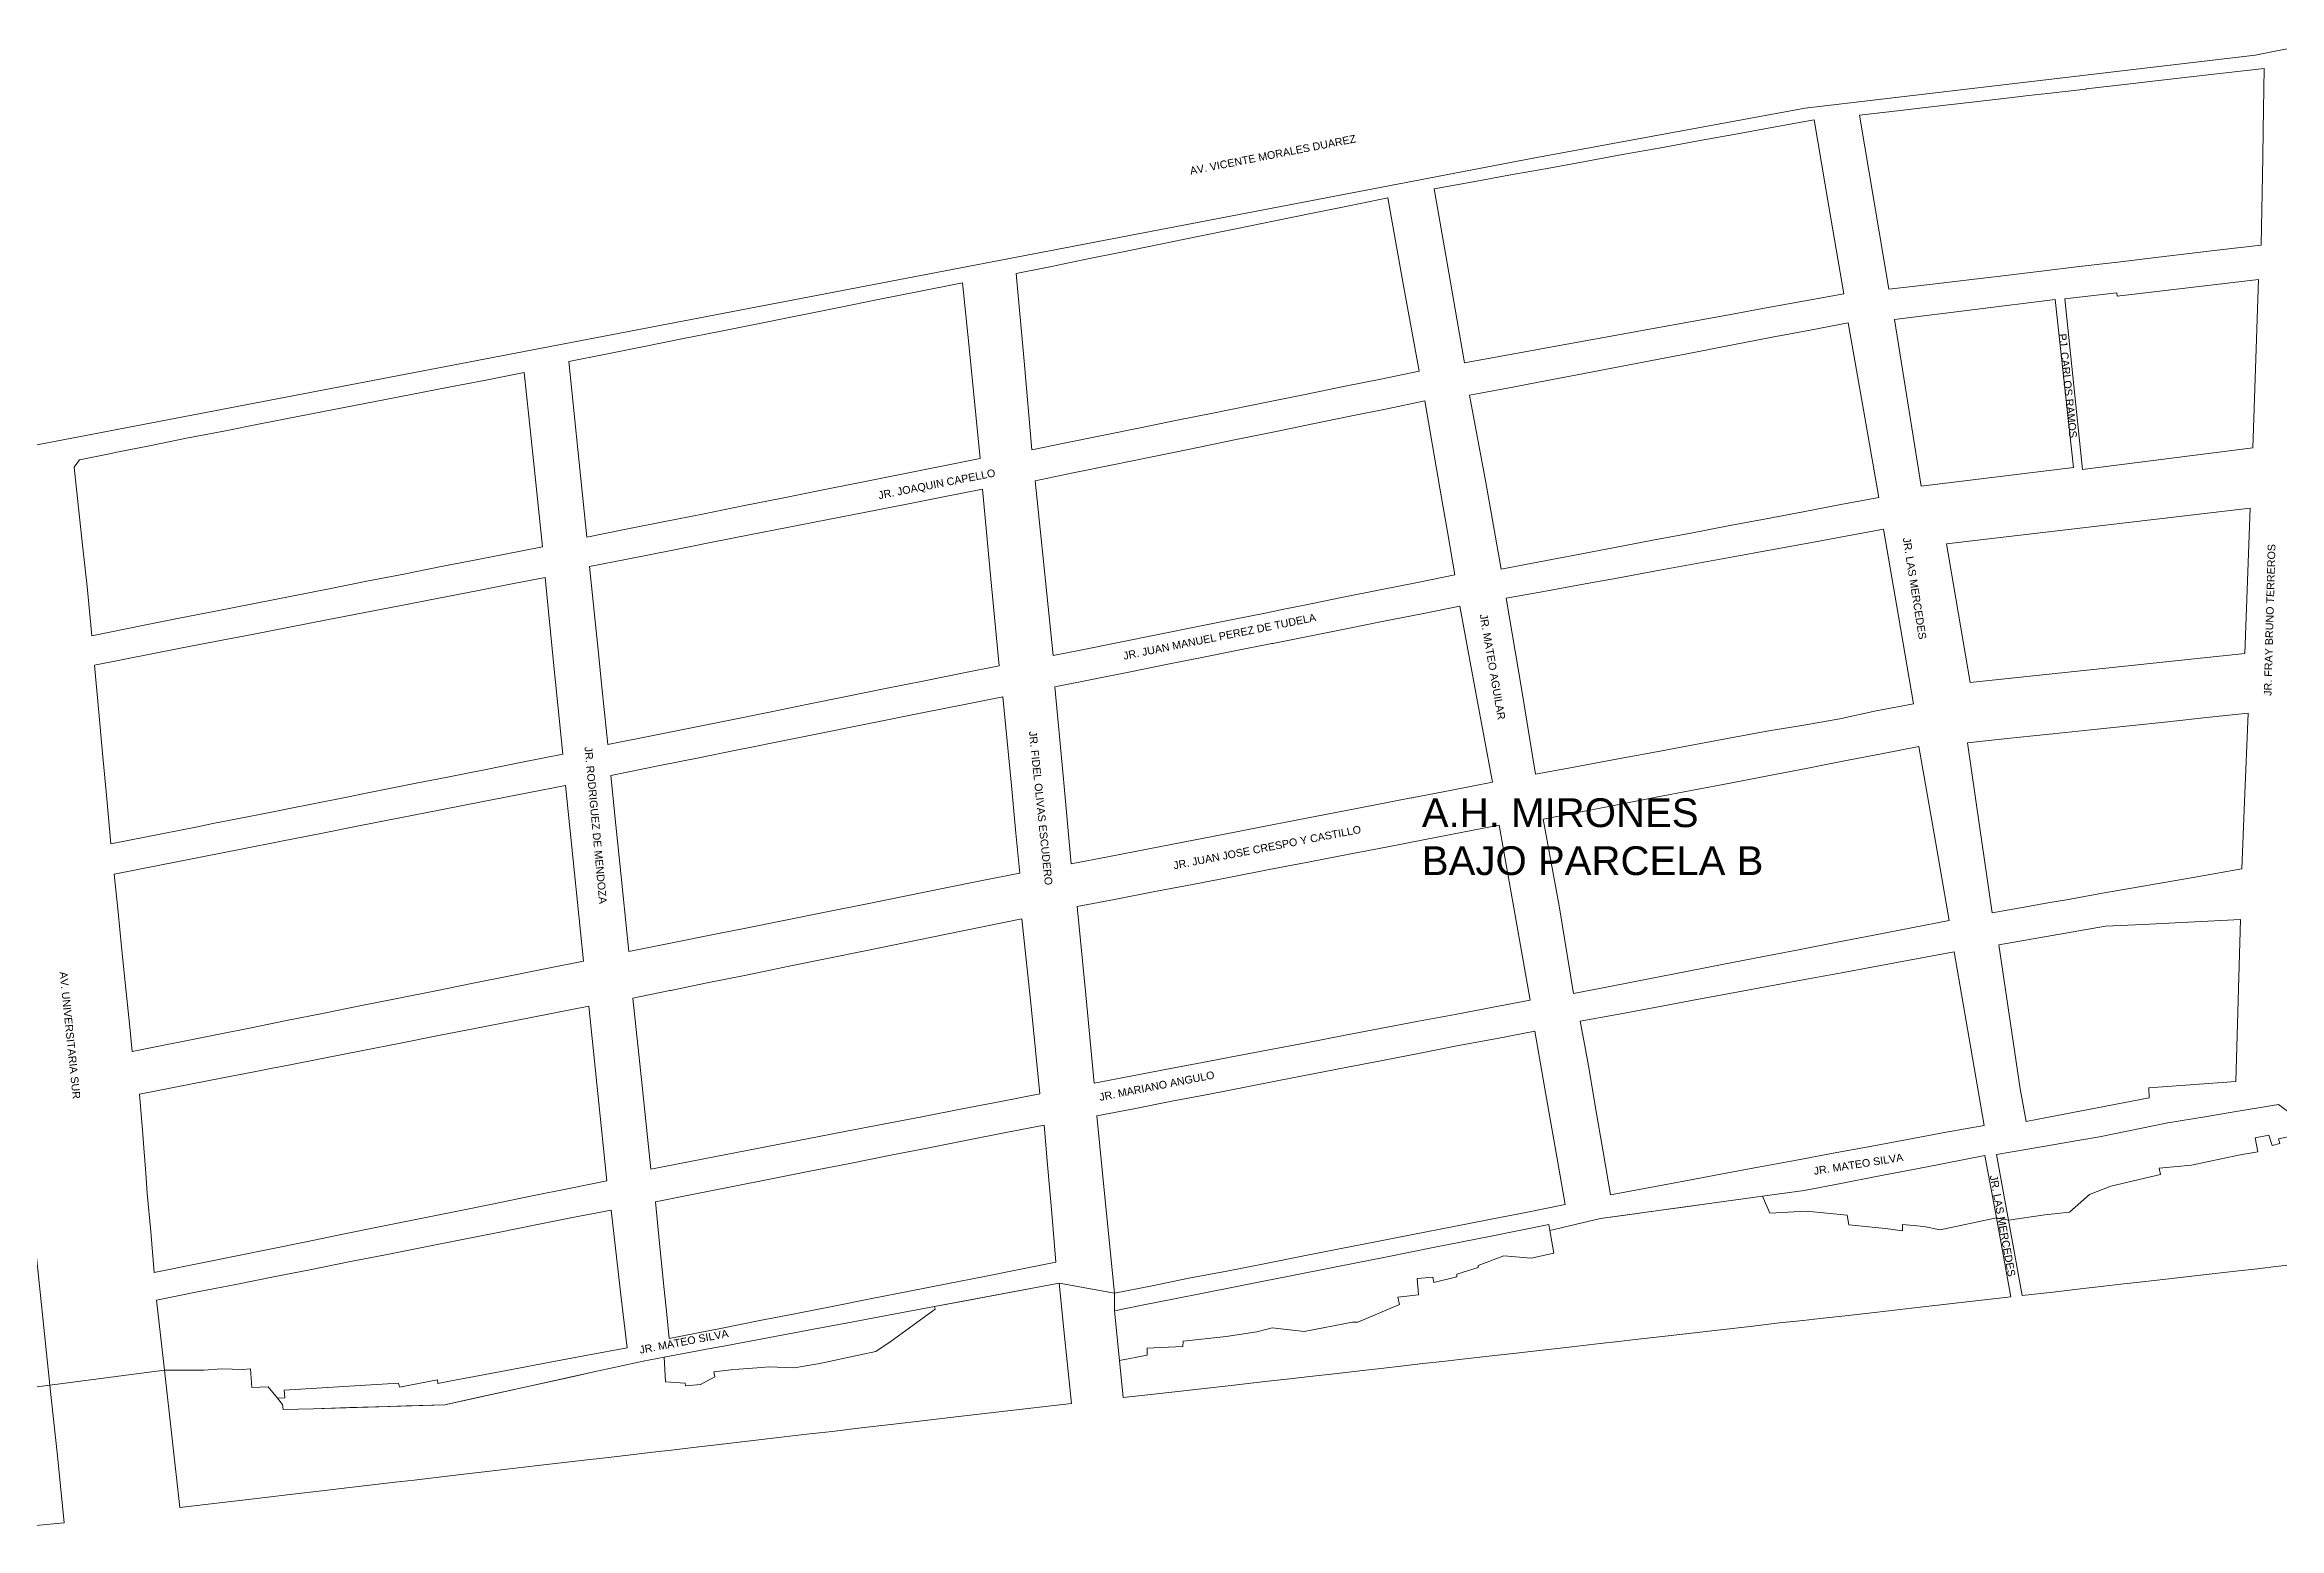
# Model space of a CAD drawing. Header units: inches. Extents: x 273229 to 275075, y 8668268 to 8668729.
# Drawn here: x 273821 to 274405, y 8668332 to 8668720 of the extents above; entities that cross this region are included whole.
import ezdxf
from ezdxf.enums import TextEntityAlignment as Align

# ---------------------------------------------------------------- set-up
doc = ezdxf.new("R2010")
doc.units = ezdxf.units.IN
doc.header["$MEASUREMENT"] = 0
doc.layers.add('HABILITACION_URBANA', color=4, linetype='Continuous', lineweight=9)
doc.layers.add('MANZANAS CATASTRALES', color=7, linetype='Continuous', lineweight=9, true_color=0xffffff)
doc.layers.add('VIAS', color=7, linetype='Continuous')
doc.styles.add('Arial', font='arial.ttf')

msp = doc.modelspace()

# ---------------------------------------------------------------- linework, layer by layer
at = {"layer": 'HABILITACION_URBANA', "color": 4}
for points in [[(273240.9251, 8668504.5814), (274210.2134, 8668690.2295), (274281.2818, 8668703.306), (274398.9052, 8668717.1334), (274412.4575, 8668719.8477)], [(274413.7308, 8668435.9311), (274405.0435, 8668434.0551), (274405.3876, 8668432.8673), (274403.3233, 8668432.3676), (274402.4795, 8668435.0586), (274398.9284, 8668434.3705), (274399.5961, 8668430.68), (274394.5337, 8668429.8198), (274382.2298, 8668427.182), (274373.7924, 8668426.4324), (274374.202, 8668424.7449), (274361.2264, 8668421.763), (274355.5742, 8668419.5552), (274350.4218, 8668414.9308), (274343.9094, 8668414.255), (274334.4521, 8668412.805), (274331.2713, 8668413.4141), (274316.6328, 8668410.3626), (274312.324, 8668411.235), (274306.7577, 8668411.6733), (274306.7291, 8668410.0922), (274302.3055, 8668410.7025), (274292.7171, 8668411.5955), (274292.3239, 8668414.1718), (274281.6337, 8668415.1713), (274272.1053, 8668414.6785), (274270.1979, 8668419.1116), (274227.8265, 8668413.2584), (274214.6298, 8668410.1741), (274215.6621, 8668404.2144), (274209.6699, 8668402.9242), (274202.5431, 8668403.5468), (274195.8587, 8668400.9868), (274195.8874, 8668400.4871), (274190.2639, 8668398.7381), (274190.3171, 8668398.0909), (274184.2635, 8668396.5467), (274184.0341, 8668397.9639), (274179.8768, 8668397.5707), (274180.2415, 8668393.3354), (274174.9087, 8668392.7661), (274175.3265, 8668390.8614), (274164.4521, 8668386.1715), (274163.0145, 8668386.1715), (274150.3584, 8668383.7344), (274142.0151, 8668384.7379), (274138.0463, 8668383.6729), (274130.0184, 8668382.4851), (274118.7672, 8668381.2358), (274118.6402, 8668379.8595), (274109.3304, 8668379.4213), (274109.3304, 8668377.6108), (274102.1381, 8668376.2305), (274100.8353, 8668389.1984), (274100.7934, 8668393.7865), (274086.3711, 8668396.4025), (274053.8051, 8668390.2995), (274053.9772, 8668389.5663), (274042.4762, 8668381.2555), (274038.4788, 8668378.5685), (274034.3543, 8668377.6919), (274023.8157, 8668375.4268), (274017.1026, 8668374.3168), (274010.5083, 8668374.5052), (274008.6242, 8668374.3742), (274002.6279, 8668373.9523), (274000.6415, 8668373.7388), (273996.1606, 8668373.2559), (273996.3695, 8668371.9329), (273992.6669, 8668369.9423), (273988.7472, 8668369.5736), (273988.6653, 8668370.2536), (273983.4799, 8668370.6304), (273983.1152, 8668377.0488), (273977.6186, 8668376.0167), (273970.4017, 8668374.4397), (273964.7987, 8668373.2068), (273945.9579, 8668369.0698), (273925.7859, 8668364.642), (273891.4381, 8668363.6139), (273883.5782, 8668363.3804), (273883.4307, 8668364.7198), (273882.132, 8668366.3157), (273879.6542, 8668369.3606), (273875.3577, 8668369.1312), (273875.0831, 8668373.9891), (273873.0147, 8668373.8785), (273867.5058, 8668374.0055), (273862.857, 8668373.6287), (273852.5478, 8668373.7147), (273822.6306, 8668369.7391), (273813.3863, 8668368.5062)]]:
    msp.add_lwpolyline(points, dxfattribs=at)
at = {"layer": 'MANZANAS CATASTRALES'}
for points in [[(274313.0863, 8668657.1627), (274303.158, 8668655.9871), (274299.3565, 8668678.7077), (274295.5508, 8668701.4856), (274305.4095, 8668702.6202), (274314.9487, 8668703.7139), (274324.9303, 8668704.8608), (274334.7275, 8668705.9872), (274339.7162, 8668706.5606), (274344.6763, 8668707.1299), (274354.6579, 8668708.2768), (274354.7603, 8668708.2891), (274364.7664, 8668709.4401), (274374.449, 8668710.5501), (274385.0654, 8668711.8076), (274401.2808, 8668713.6754), (274400.9986, 8668697.492), (274400.88, 8668690.492), (274400.4833, 8668667.5092), (274390.4772, 8668666.3255), (274383.1374, 8668665.4571), (274372.9459, 8668664.2491), (274363.0555, 8668663.0773), (274352.947, 8668661.8813), (274343.076, 8668660.7139), (274332.9757, 8668659.5179), (274323.3505, 8668658.3751)], [(274211.8986, 8668640.3207), (274192.3214, 8668636.7601), (274190.3092, 8668648.2566), (274188.2762, 8668659.8636), (274184.3599, 8668682.2015), (274194.5292, 8668684.0544), (274203.8839, 8668685.7455), (274213.8854, 8668687.5612), (274223.8295, 8668689.3685), (274233.6141, 8668691.1426), (274243.5582, 8668692.9581), (274253.3673, 8668694.7405), (274263.6062, 8668696.606), (274273.534, 8668698.3887), (274283.6256, 8668700.2209), (274287.5263, 8668677.5554), (274291.4437, 8668654.7874), (274281.2744, 8668652.9386), (274271.1296, 8668651.0939), (274261.3533, 8668649.3157), (274251.2658, 8668647.4834), (274241.5591, 8668645.7136), (274231.5412, 8668643.9101), (274221.9246, 8668642.1651)], [(274087.6362, 8668615.7725), (274079.2644, 8668614.0768), (274077.1995, 8668637.1865), (274075.155, 8668660.0955), (274084.3297, 8668661.9592), (274094.258, 8668663.9744), (274102.6462, 8668665.6784), (274112.4271, 8668667.669), (274122.6421, 8668669.7416), (274132.5376, 8668671.7527), (274142.7567, 8668673.8294), (274152.5293, 8668675.816), (274162.1914, 8668677.7821), (274172.2262, 8668679.8178), (274176.2816, 8668657.3839), (274180.4068, 8668634.5528), (274170.4293, 8668632.5334), (274160.6649, 8668630.5551), (274150.6792, 8668628.5357), (274141.0458, 8668626.5942), (274126.4852, 8668623.6369), (274117.2204, 8668621.7609), (274107.4887, 8668619.7907), (274097.6423, 8668617.796)], [(273972.8116, 8668593.2199), (273962.9136, 8668591.2294), (273960.5949, 8668614.1455), (273958.2721, 8668637.1065), (273967.8998, 8668639.0359), (273977.8797, 8668641.0345), (273987.7696, 8668643.0128), (273997.5897, 8668644.9788), (274007.1846, 8668646.9), (274017.1441, 8668648.8946), (274028.8898, 8668651.2473), (274039.0623, 8668653.2825), (274049.2471, 8668655.3218), (274061.1034, 8668657.699), (274062.722, 8668641.6528), (274063.4341, 8668634.5617), (274065.7325, 8668611.7604), (274053.9581, 8668609.4159), (274043.9003, 8668607.4051), (274033.9204, 8668605.4147), (274024.2886, 8668603.4935), (274013.9687, 8668601.4339), (274003.7347, 8668599.3906), (273993.6032, 8668597.3676), (273982.8817, 8668595.2307)], [(274349.1542, 8668653.4561), (274362.7478, 8668655.0552), (274362.8299, 8668654.2111), (274399.7581, 8668658.5187), (274398.3198, 8668614.542), (274353.7918, 8668608.9429)], [(274304.6992, 8668648.0684), (274346.6843, 8668653.3048), (274351.4301, 8668609.3865), (274311.5815, 8668604.5156)], [(274211.844, 8668584.7817), (274201.8325, 8668582.8427), (274197.8474, 8668605.4874), (274193.6317, 8668628.2941), (274203.5249, 8668630.187), (274213.4426, 8668632.0843), (274223.5443, 8668634.0157), (274233.0611, 8668635.8401), (274243.0524, 8668637.7502), (274252.6511, 8668639.5875), (274262.4461, 8668641.4592), (274272.7032, 8668643.4246), (274282.5841, 8668645.3133), (274292.5427, 8668647.219), (274296.5574, 8668624.4476), (274300.5602, 8668601.631), (274290.6506, 8668599.7462), (274280.8064, 8668597.8782), (274271.1054, 8668596.036), (274261.1835, 8668594.151), (274251.4006, 8668592.2958), (274241.4746, 8668590.4191), (274231.5485, 8668588.5505), (274221.5982, 8668586.6407), (274216.9685, 8668585.7602)], [(273847.2323, 8668568.215), (273833.5605, 8668565.4584), (273832.3396, 8668578.3813), (273831.2633, 8668588.4004), (273829.6052, 8668603.8115), (273828.994, 8668609.4927), (273830.3489, 8668611.4138), (273838.6244, 8668613.1233), (273840.0857, 8668613.4143), (273848.6372, 8668615.1173), (273858.3308, 8668617.0477), (273868.0502, 8668618.94), (273877.5894, 8668620.7955), (273887.4481, 8668622.7166), (273897.2904, 8668624.6376), (273907.1941, 8668626.5586), (273917.0487, 8668628.4797), (273926.8868, 8668630.3925), (273936.0738, 8668632.1825), (273946.5919, 8668634.2305), (273948.9844, 8668611.2396), (273951.3278, 8668588.732), (273941.5839, 8668586.815), (273931.7744, 8668584.8858), (273924.877, 8668583.53), (273915.1207, 8668581.609), (273905.4382, 8668579.7044), (273895.6246, 8668577.7751), (273885.8192, 8668575.8459), (273876.0588, 8668573.9413), (273865.9175, 8668571.9342), (273856.3865, 8668570.0582)], [(274091.9359, 8668561.7299), (274084.7845, 8668560.2922), (274082.4411, 8668583.2463), (274080.1141, 8668605.9751), (274089.9973, 8668607.9985), (274100.3557, 8668610.1161), (274110.628, 8668612.2174), (274120.4744, 8668614.2326), (274132.6144, 8668616.7148), (274143.0301, 8668618.8447), (274152.6103, 8668620.8026), (274162.4198, 8668622.8097), (274172.09, 8668624.7881), (274181.9241, 8668626.7992), (274185.8526, 8668604.0213), (274187.8148, 8668592.5934), (274189.7565, 8668581.3867), (274179.988, 8668579.4206), (274170.2604, 8668577.4668), (274160.1314, 8668575.4311), (274150.453, 8668573.4855), (274145.549, 8668572.5103), (274140.6505, 8668571.5081), (274131.35, 8668569.6475), (274122.1631, 8668567.8043), (274112.1938, 8668565.7973), (274101.8928, 8668563.7288)], [(273980.2848, 8668539.4308), (273968.4362, 8668537.0394), (273967.5775, 8668545.4278), (273966.8092, 8668552.8905), (273966.0738, 8668560.0542), (273963.658, 8668583.5851), (273973.4669, 8668585.513), (273985.4506, 8668587.8718), (273995.2351, 8668589.7957), (274005.4535, 8668591.8016), (274015.2461, 8668593.7296), (274026.038, 8668595.8504), (274035.8797, 8668597.7866), (274045.6435, 8668599.7023), (274055.7269, 8668601.6878), (274066.3181, 8668603.7675), (274068.5374, 8668580.3676), (274070.6949, 8668557.6599), (274061.0457, 8668555.7156), (274051.1384, 8668553.7179), (274040.5104, 8668551.5768), (274030.7096, 8668549.5996), (274020.7328, 8668547.5855), (274010.6331, 8668545.551), (273999.8781, 8668543.381), (273990.2864, 8668541.4518)], [(274397.5994, 8668598.7811), (274396.2097, 8668560.8379), (274324.4676, 8668553.2863), (274318.2696, 8668589.5114)], [(274220.8387, 8668531.1642), (274210.8199, 8668529.3039), (274207.0597, 8668552.1972), (274203.2009, 8668575.2741), (274213.0493, 8668577.0634), (274222.8854, 8668578.8704), (274232.1461, 8668580.5621), (274242.3734, 8668582.4299), (274252.8751, 8668584.3509), (274262.5372, 8668586.1163), (274272.0272, 8668587.8489), (274282.107, 8668589.6921), (274291.9288, 8668591.4862), (274301.7711, 8668593.2843), (274305.6587, 8668570.5883), (274309.579, 8668547.6711), (274299.8964, 8668545.8689), (274290.3932, 8668543.7657), (274280.9568, 8668542.1153), (274271.7909, 8668540.6424), (274262.866, 8668538.9835), (274253.5194, 8668537.2427), (274243.8942, 8668535.4527), (274232.4053, 8668533.3146)], [(273861.1831, 8668515.6078), (273838.5659, 8668511.1186), (273837.4843, 8668522.9069), (273836.3945, 8668534.8058), (273835.3293, 8668546.4385), (273834.2846, 8668557.8418), (273856.7338, 8668562.204), (273865.8061, 8668563.9694), (273875.4804, 8668565.8495), (273885.2244, 8668567.7418), (273895.0011, 8668569.6424), (273904.4994, 8668571.4897), (273914.4236, 8668573.4189), (273924.2167, 8668575.3195), (273934.1573, 8668577.2528), (273942.0294, 8668578.7847), (273952.0274, 8668580.7262), (273954.338, 8668557.6206), (273956.6405, 8668534.5642), (273946.0364, 8668532.4588), (273936.1818, 8668530.5009), (273931.3078, 8668529.5343), (273926.5075, 8668528.5799), (273918.324, 8668526.9579), (273910.4846, 8668525.3973), (273904.816, 8668524.275), (273900.6546, 8668523.4476), (273890.9393, 8668521.5184), (273885.6393, 8668520.4657), (273880.9291, 8668519.5318), (273871.1523, 8668517.5903), (273865.2257, 8668516.4106)], [(274099.4948, 8668507.8343), (274089.5174, 8668505.8969), (274087.3747, 8668529.023), (274085.2319, 8668552.1695), (274095.3241, 8668554.1807), (274104.9861, 8668556.1017), (274114.7915, 8668558.0514), (274124.0686, 8668559.8987), (274132.2275, 8668561.5207), (274141.951, 8668563.454), (274142.1967, 8668563.5032), (274153.5217, 8668565.7601), (274161.8362, 8668567.4108), (274171.2116, 8668569.2786), (274181.1235, 8668571.2488), (274191.0395, 8668573.223), (274195.2465, 8668550.5967), (274199.5887, 8668527.2535), (274188.9478, 8668525.1891), (274178.5607, 8668523.1739), (274178.315, 8668523.1247), (274168.5874, 8668521.2405), (274158.6878, 8668519.3195), (274148.739, 8668517.3903), (274138.8721, 8668515.4734), (274128.7227, 8668513.5032), (274119.2081, 8668511.66), (274109.3904, 8668509.7553)], [(273983.9069, 8668485.0204), (273973.8681, 8668483.0093), (273971.5288, 8668505.9797), (273970.5086, 8668516.0149), (273969.1853, 8668529.0116), (273982.0421, 8668531.5921), (273992.1629, 8668533.6237), (274001.526, 8668535.5038), (274007.3011, 8668536.663), (274011.4993, 8668537.5067), (274021.5505, 8668539.522), (274051.4746, 8668545.5308), (274061.1817, 8668547.4805), (274071.6138, 8668549.5736), (274073.8753, 8668526.3779), (274075.0839, 8668513.9342), (274076.1, 8668503.4935), (274066.2782, 8668501.5274), (274056.2843, 8668499.5244), (274046.4625, 8668497.5542), (274035.7683, 8668495.412), (274025.6844, 8668493.3927), (274013.9458, 8668491.0416), (274004.0502, 8668489.0591), (273997.3781, 8668487.7197)], [(274340.0397, 8668494.8605), (274330.1855, 8668493.1202), (274326.8843, 8668515.8347), (274323.7279, 8668537.5447), (274334.0692, 8668538.6305), (274340.9348, 8668539.3505), (274346.0542, 8668539.8855), (274355.9692, 8668540.925), (274366.0318, 8668541.9799), (274376.0575, 8668543.031), (274386.2307, 8668544.0974), (274397.0639, 8668545.2331), (274396.1148, 8668522.1006), (274395.396, 8668504.6274), (274382.1915, 8668502.2951), (274369.0937, 8668499.9866), (274359.0304, 8668498.2108), (274349.6314, 8668496.5534), (274344.7187, 8668495.6852)], [(274230.7164, 8668473.9511), (274220.7786, 8668472.0186), (274216.988, 8668494.9057), (274212.8296, 8668517.5785), (274222.796, 8668519.5031), (274232.6805, 8668521.4109), (274241.9757, 8668523.206), (274251.9871, 8668525.143), (274262.1214, 8668527.0968), (274271.568, 8668528.9253), (274281.9928, 8668530.9374), (274291.1815, 8668532.7116), (274301.2298, 8668534.6529), (274311.0366, 8668536.5481), (274314.9906, 8668513.7804), (274318.9278, 8668491.1395), (274309.1374, 8668489.2319), (274299.2734, 8668487.3119), (274289.6959, 8668485.4461), (274279.5413, 8668483.4677), (274269.9964, 8668481.6061), (274260.0996, 8668479.6778), (274250.3216, 8668477.7744), (274240.433, 8668475.8461)], [(273866.8725, 8668461.4392), (273844.1479, 8668456.8892), (273843.408, 8668464.1433), (273842.394, 8668474.0601), (273841.3555, 8668484.2348), (273840.4316, 8668493.2923), (273839.4177, 8668503.2407), (273862.4127, 8668507.7619), (273872.5953, 8668509.7586), (273883.1179, 8668511.8289), (273893.4481, 8668513.8584), (273903.811, 8668515.8918), (273914.0919, 8668517.913), (273924.7825, 8668520.012), (273935.8335, 8668522.1847), (273947.5521, 8668524.4882), (273957.3702, 8668526.4113), (273959.7088, 8668503.4731), (273962.0514, 8668480.494), (273952.352, 8668478.5546), (273942.8821, 8668476.6561), (273933.1951, 8668474.7166), (273923.4589, 8668472.7689), (273913.3991, 8668470.7559), (273903.6546, 8668468.8041), (273894.2543, 8668466.922), (273884.4895, 8668464.9662), (273875.6544, 8668463.1986)], [(274105.5259, 8668450.5342), (274095.5362, 8668448.6295), (274093.2993, 8668471.7065), (274091.0624, 8668494.7465), (274100.8678, 8668496.6348), (274111.4022, 8668498.6623), (274121.2445, 8668500.5547), (274131.095, 8668502.4511), (274141.2199, 8668504.4009), (274151.8936, 8668506.457), (274162.1742, 8668508.4354), (274171.8198, 8668510.2909), (274181.5351, 8668512.1587), (274191.8853, 8668514.1535), (274201.3385, 8668515.9721), (274205.4267, 8668492.973), (274209.4494, 8668470.3466), (274199.7833, 8668468.5034), (274189.8099, 8668466.6029), (274180.2626, 8668464.7801), (274170.2687, 8668462.8755), (274160.6599, 8668461.0446), (274150.9118, 8668459.185), (274140.7255, 8668457.2435), (274131.0225, 8668455.3921), (274125.2187, 8668454.2861), (274115.4501, 8668452.4266)], [(273989.9001, 8668428.1427), (273979.6781, 8668426.1617), (273977.3627, 8668447.9382), (273974.9296, 8668470.8244), (273984.6028, 8668472.7958), (273984.8689, 8668472.8497), (273993.9526, 8668474.7049), (274004.5469, 8668476.863), (274010.867, 8668478.1511), (274015.7675, 8668479.1498), (274025.7478, 8668481.1876), (274036.0637, 8668483.2918), (274045.8884, 8668485.2922), (274056.9452, 8668487.55), (274066.7494, 8668489.5463), (274076.6478, 8668491.5674), (274079.0074, 8668468.6155), (274081.35, 8668445.8478), (274071.1321, 8668443.8709), (274061.0492, 8668441.9148), (274050.4956, 8668439.8755), (274040.3308, 8668437.9069), (274030.3176, 8668435.9674), (274020.4803, 8668434.0692), (274010.1109, 8668432.055), (273999.7415, 8668430.0449)], [(274369.5318, 8668490.0634), (274395.1145, 8668491.415), (274393.8295, 8668449.0664), (274371.118, 8668447.4116), (274371.2205, 8668444.8147), (274344.4624, 8668439.6619), (274339.0887, 8668438.6297), (274337.4624, 8668447.1617), (274331.9321, 8668484.7877), (274359.8083, 8668489.6251)], [(274249.5812, 8668423.0273), (274230.4127, 8668419.4556), (274228.5038, 8668430.6828), (274226.5538, 8668442.1885), (274224.8579, 8668452.1746), (274223.7317, 8668458.4145), (274222.5082, 8668464.7984), (274232.1441, 8668466.5843), (274242.0478, 8668468.4194), (274251.6156, 8668470.1929), (274261.5767, 8668472.0402), (274271.3821, 8668473.8589), (274281.2326, 8668475.6857), (274290.8414, 8668477.4675), (274300.5977, 8668479.2779), (274310.444, 8668481.1047), (274320.2272, 8668482.9191), (274324.1704, 8668460.2597), (274328.1136, 8668437.6002), (274318.1226, 8668435.8013), (274308.0942, 8668433.9309), (274298.2888, 8668432.1041), (274288.6595, 8668430.3101), (274278.6247, 8668428.4382), (274269.0241, 8668426.6482), (274259.2801, 8668424.8337)], [(273872.7676, 8668403.8051), (273849.831, 8668399.152), (273849.0115, 8668409.8917), (273848.0405, 8668419.8), (273847.7332, 8668425.0838), (273847.2866, 8668430.6176), (273846.9138, 8668435.242), (273846.0616, 8668445.7646), (273867.7982, 8668450.0163), (273876.4404, 8668451.7038), (273880.7615, 8668452.5476), (273884.5173, 8668453.2849), (273894.6545, 8668455.2674), (273904.3862, 8668457.1679), (273914.2735, 8668459.1053), (273924.1895, 8668461.0427), (273933.6714, 8668462.8941), (273943.9847, 8668464.9135), (273953.6959, 8668466.8099), (273963.4562, 8668468.7228), (273965.8242, 8668445.9612), (273968.1963, 8668423.1383), (273958.3418, 8668421.1394), (273948.6101, 8668419.1692), (273938.6121, 8668417.1417), (273928.7207, 8668415.1387), (273919.1324, 8668413.1972), (273909.1222, 8668411.1697), (273899.198, 8668409.1586), (273889.5974, 8668407.213), (273879.6773, 8668405.2059)], [(274110.7062, 8668395.7322), (274100.7934, 8668393.7865), (274098.4725, 8668417.175), (274096.2015, 8668440.0679), (274105.8523, 8668441.9436), (274115.8347, 8668443.8854), (274125.6124, 8668445.7858), (274135.4228, 8668447.6904), (274143.7961, 8668449.3182), (274152.7058, 8668451.0534), (274161.3206, 8668452.7266), (274171.2703, 8668454.6601), (274180.6877, 8668456.4903), (274190.6783, 8668458.4321), (274200.8288, 8668460.3079), (274210.639, 8668462.2424), (274212.8515, 8668449.635), (274214.58, 8668439.7856), (274216.6595, 8668427.9362), (274218.5954, 8668416.9048), (274208.7244, 8668414.9501), (274198.8444, 8668413.0127), (274189.0913, 8668411.1), (274179.1908, 8668409.1583), (274169.0528, 8668407.1713), (274159.6232, 8668405.3205), (274149.8988, 8668403.4161), (274139.9737, 8668401.4703), (274130.1919, 8668399.5535), (274120.279, 8668397.7143)], [(273998.2788, 8668384.6704), (273984.4144, 8668381.9425), (273983.7958, 8668388.1807), (273983.1444, 8668394.763), (273981.9522, 8668406.7725), (273980.8747, 8668417.6515), (273990.8644, 8668419.6217), (274001.1204, 8668421.6451), (274011.2248, 8668423.6399), (274021.2432, 8668425.6183), (274031.237, 8668427.5884), (274041.9763, 8668429.7102), (274051.9046, 8668431.6681), (274062.2998, 8668433.7202), (274072.4001, 8668435.7149), (274082.4595, 8668437.6974), (274083.3485, 8668427.3181), (274084.4384, 8668414.641), (274085.5364, 8668401.8368), (274075.9194, 8668399.9445), (274066.8471, 8668398.1586), (274057.0171, 8668396.2253), (274047.2772, 8668394.3083), (274037.4227, 8668392.3709), (274027.4862, 8668390.4171), (274017.7135, 8668388.4961), (274008.1211, 8668386.6078)], [(274331.2713, 8668413.4141), (274335.0892, 8668392.7948), (274315.1998, 8668390.542), (274309.1257, 8668389.8538), (274303.1662, 8668389.178), (274300.2131, 8668388.8421), (274292.5662, 8668387.9778), (274285.1896, 8668387.1382), (274280.8234, 8668386.6466), (274274.6352, 8668386.0203), (274266.9262, 8668385.0697), (274259.1482, 8668384.189), (274252.3573, 8668383.419), (274244.7022, 8668382.5506), (274238.4847, 8668381.8502), (274232.5376, 8668381.1744), (274227.7291, 8668380.6296), (274218.8862, 8668379.6261), (274212.6154, 8668378.9175), (274205.8327, 8668378.1474), (274198.6691, 8668377.3364), (274192.4639, 8668376.636), (274186.5004, 8668375.9601), (274181.4215, 8668375.3826), (274176.3959, 8668374.8132), (274170.4406, 8668374.1374), (274165.7631, 8668373.609), (274158.2063, 8668372.753), (274151.8332, 8668372.0321), (274146.6397, 8668371.4422), (274139.4228, 8668370.623), (274131.3417, 8668369.7096), (274123.5514, 8668368.8249), (274115.8308, 8668367.9524), (274110.3055, 8668367.3257), (274103.1132, 8668366.5106), (274102.1381, 8668376.2305), (274100.8353, 8668389.1984), (274108.4536, 8668390.7058), (274116.5223, 8668392.3032), (274131.9554, 8668395.3588), (274139.7252, 8668396.8989), (274146.426, 8668398.226), (274159.1722, 8668400.7369), (274159.1681, 8668400.7492), (274172.0741, 8668403.3051), (274184.1199, 8668405.6931), (274199.2581, 8668408.6914), (274214.3266, 8668411.6733), (274214.6298, 8668410.1741), (274227.8265, 8668413.2584), (274234.302, 8668414.1514), (274242.9729, 8668415.3515), (274249.5263, 8668416.2567), (274255.0332, 8668417.0124), (274262.551, 8668418.0549), (274270.1979, 8668419.1116), (274281.0396, 8668420.6108), (274291.0498, 8668422.54), (274299.8313, 8668424.2357), (274312.7291, 8668426.7179), (274328.2523, 8668429.7121)], [(273953.3138, 8668375.7217), (273943.3446, 8668373.8376), (273933.576, 8668371.9903), (273927.0432, 8668370.7574), (273923.9797, 8668370.1792), (273923.873, 8668371.1096), (273913.9529, 8668369.2541), (273913.7563, 8668370.2863), (273903.7214, 8668369.6801), (273883.8197, 8668368.48), (273883.9973, 8668366.4879), (273882.132, 8668366.3157), (273883.4307, 8668364.7198), (273883.5782, 8668363.3804), (273891.4381, 8668363.6139), (273900.8791, 8668363.8924), (273911.1433, 8668364.1996), (273915.7183, 8668364.3348), (273925.7859, 8668364.642), (273934.3257, 8668366.518), (273945.9579, 8668369.0698), (273959.1382, 8668371.9657), (273964.7987, 8668373.2068), (273970.4017, 8668374.4397), (273977.6186, 8668376.0167), (273983.1152, 8668377.0488), (273995.2061, 8668379.3139), (273999.6296, 8668380.1454), (274009.3039, 8668381.96), (274015.3084, 8668383.0823), (274022.1607, 8668384.3684), (274032.0768, 8668386.228), (274039.822, 8668387.678), (274053.8051, 8668390.2995), (274061.3619, 8668391.7167), (274073.4242, 8668393.9777), (274086.3711, 8668396.4025), (274087.8787, 8668381.6814), (274089.5791, 8668364.9677), (274077.4732, 8668363.5585), (274059.3558, 8668361.4471), (274051.3566, 8668360.5174), (274042.3498, 8668359.4688), (274034.6456, 8668358.5717), (274027.0519, 8668357.687), (274020.4535, 8668356.921), (274011.5491, 8668355.8848), (273999.0814, 8668354.4307), (273990.7423, 8668353.4599), (273985.7822, 8668352.8824), (273980.1627, 8668352.2311), (273973.0524, 8668351.4037), (273967.8343, 8668350.7934), (273962.2721, 8668350.1462), (273949.403, 8668348.6471), (273937.6111, 8668347.2749), (273927.8712, 8668346.1444), (273917.8364, 8668344.973), (273912.8476, 8668344.3954), (273903.2101, 8668343.2731), (273893.6832, 8668342.1631), (273886.1428, 8668341.2866), (273878.8645, 8668340.4387), (273856.6077, 8668337.8459), (273852.5478, 8668373.7147), (273850.4789, 8668391.9747), (273861.2018, 8668394.1005), (273865.7359, 8668395.0098), (273871.1833, 8668396.0789), (273881.0215, 8668398.0245), (273890.9744, 8668399.9988), (273900.7511, 8668401.9321), (273910.3313, 8668403.8327), (273920.3128, 8668405.8069), (273930.0363, 8668407.7362), (273939.7762, 8668409.6654), (273949.5939, 8668411.6069), (273959.2027, 8668413.5115), (273969.2539, 8668415.5022), (273971.9454, 8668392.5236), (273973.4694, 8668379.531), (273963.066, 8668377.5608)]]:
    msp.add_lwpolyline(points, close=True, dxfattribs=at)
for points in [[(274410.9915, 8668401.4836), (274404.983, 8668400.7996), (274399.5273, 8668400.1729), (274393.7767, 8668399.5135), (274387.6657, 8668398.8171), (274378.5812, 8668397.7767), (274369.4398, 8668396.7378), (274363.8403, 8668396.0892), (274359.343, 8668395.5731), (274353.2361, 8668394.8768), (274346.0766, 8668394.0576), (274338.0283, 8668393.136), (274334.4521, 8668412.805), (274333.0757, 8668420.4031), (274331.3265, 8668430.0246), (274339.5223, 8668431.4132), (274352.6044, 8668433.6373), (274358.1911, 8668434.5835), (274376.1267, 8668438.2904), (274385.7355, 8668439.8633), (274392.8951, 8668441.0347), (274405.0474, 8668443.0254), (274408.7296, 8668440.3015)], [(273818.4682, 8668409.1387), (273822.6306, 8668369.7391), (273823.0607, 8668365.6595), (273824.5725, 8668351.3276), (273826.3751, 8668333.8212), (273811.5359, 8668332.3753)]]:
    msp.add_lwpolyline(points, dxfattribs=at)

# ---------------------------------------------------------------- texts
at = {"layer": 'HABILITACION_URBANA', "color": 4, "insert": (274181.139, 8668523.02), "char_height": 7.514182, "attachment_point": 1, "style": 'Arial'}
msp.add_mtext('A.H. MIRONES^M^JBAJO PARCELA B', dxfattribs=at)
at = {"layer": 'VIAS', "color": 7, "style": 'Arial'}
for s, rotation, p in [('AV. VICENTE MORALES DUAREZ', 11.0823709, (274142.4126, 8668690.1438)), ('PJ. CARLOS RAMOS', -83.9752589, (274348.9592, 8668630.6711)), ('JR. JOAQUIN CAPELLO', 11.0518971, (274054.568, 8668604.1319)), ('JR. LAS MERCEDES', -80.9109558, (274308.9361, 8668577.6991)), ('JR. FRAY BRUNO TERREROS', 88.4658954, (274403.688, 8668569.5945)), ('JR. JUAN MANUEL PEREZ DE TUDELA', 11.3975949, (274128.4712, 8668564.2837)), ('JR. MATEO AGUILAR', -80.1311576, (274198.6314, 8668557.196)), ('JR. FIDEL OLIVAS ESCUDERO', -84.0215858, (274080.5606, 8668520.3685)), ('JR. RODRIGUEZ DE MENDOZA', -84.574395, (273964.2594, 8668515.9024)), ('JR. JUAN JOSE CRESPO Y CASTILLO', 11.0066374, (274140.9041, 8668509.2316)), ('AV. UNIVERSITARIA SUR', -84.0351995, (273826.8782, 8668461.0363)), ('JR. MARIANO ANGULO', 11.1121751, (274112.0631, 8668446.9279)), ('JR. MATEO SILVA', 8.9238616, (274295.3797, 8668426.5048)), ('JR. LAS MERCEDES', -79.7076308, (274331.9446, 8668411.1863)), ('JR. MATEO SILVA', 10.7171121, (273988.4785, 8668380.1416))]:
    msp.add_text(s, height=2.003782, rotation=rotation, dxfattribs=at).set_placement(p, align=Align.CENTER)

doc.saveas('drawing.dxf')
